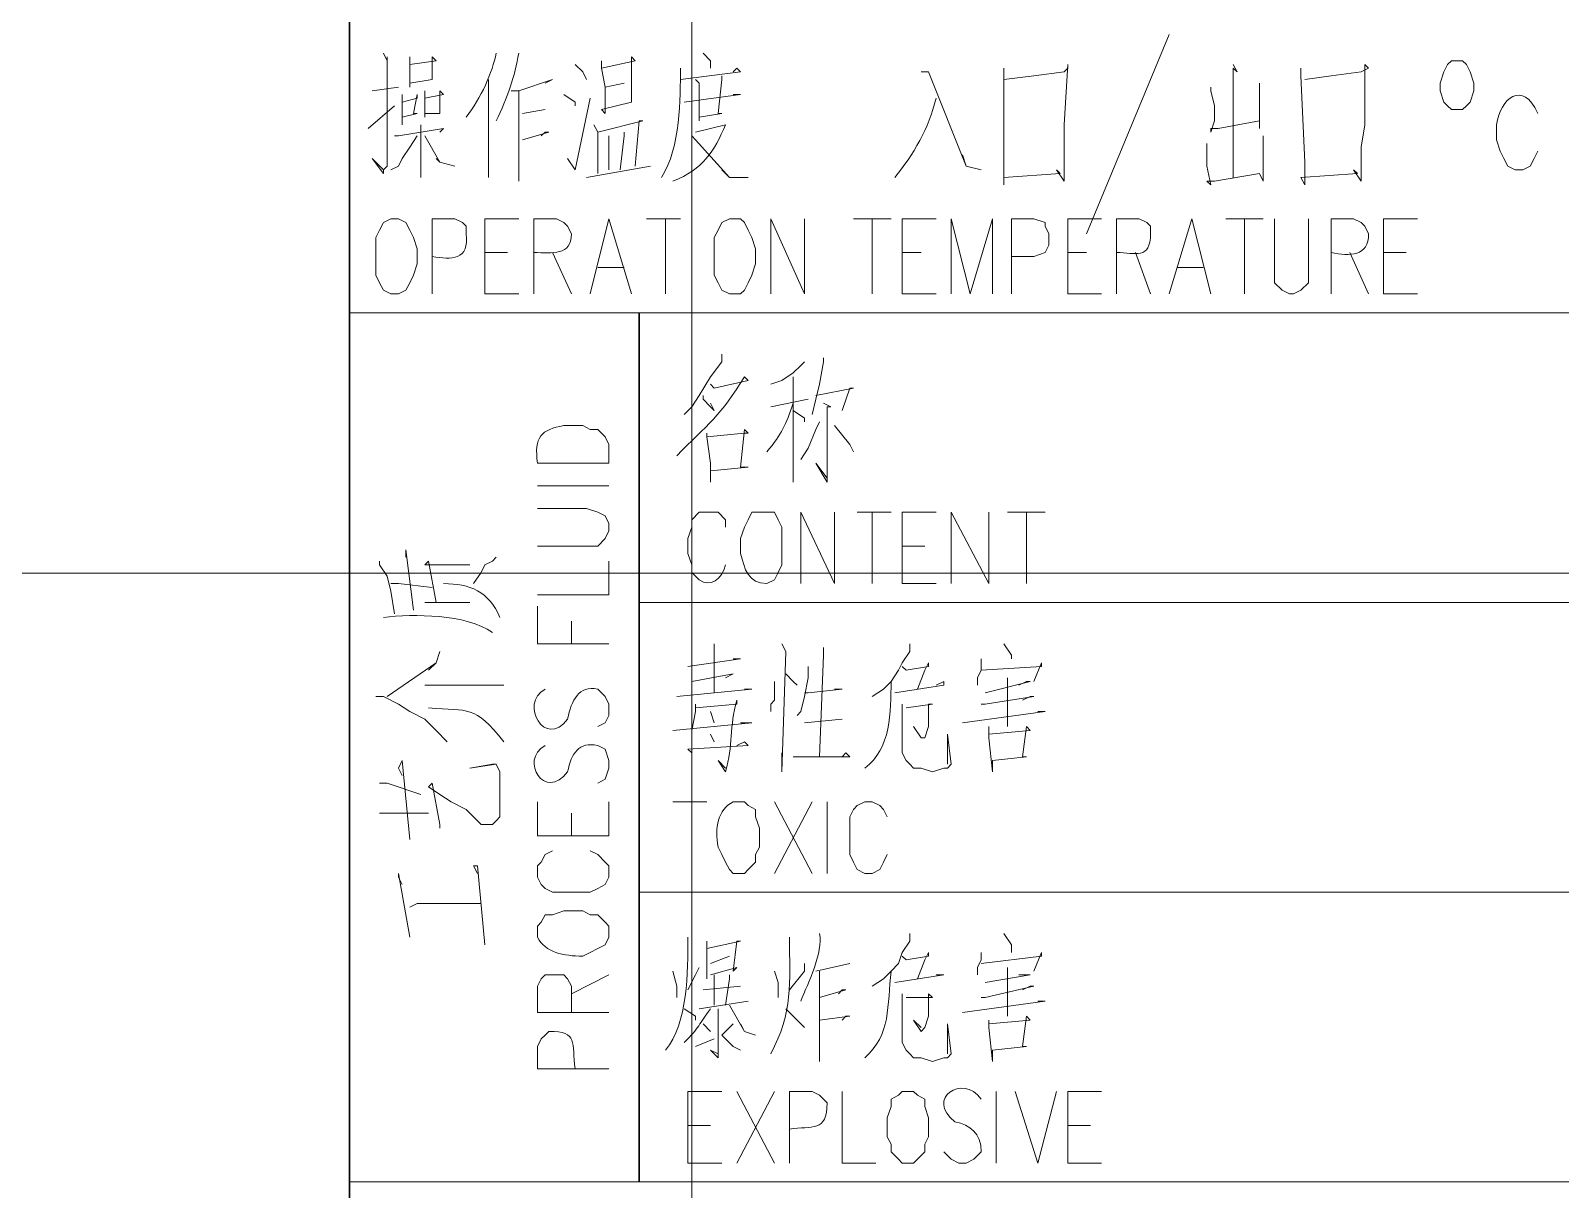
# Model space of a CAD drawing. Header units: millimetres. Extents: x 0 to 825, y 0 to 1167.
# Drawn here: x 545.6 to 618.8, y 1020.7 to 1076.2 of the extents above; entities that cross this region are included whole.
import ezdxf

# ---------------------------------------------------------------- set-up
doc = ezdxf.new("R2010")
doc.units = ezdxf.units.MM
doc.layers.add('1', color=7, linetype='Continuous')

msp = doc.modelspace()

# ---------------------------------------------------------------- linework, layer by layer
at = {"layer": '1', "color": 30, "lineweight": 9}
for points in [[(577.221732, 0.141732), (577.221732, 1166.901732)], [(824.541732, 1050.225732), (0.141732, 1050.225732)]]:
    msp.add_lwpolyline(points, dxfattribs=at)
at = {"layer": '1', "color": 0, "lineweight": 25}
for points in [[(560.841732, 667.581732), (560.841732, 1152.861732), (560.841732, 681.441732)], [(574.701732, 1021.101732), (574.701732, 1062.681732), (574.701732, 1021.101732)]]:
    msp.add_lwpolyline(points, dxfattribs=at)
at = {"layer": '1', "color": 0, "lineweight": 9}
for points in [[(600.081732, 1076.001732), (596.121732, 1066.461732)], [(562.461732, 1075.101732), (562.641732, 1074.741732), (562.641732, 1074.921732), (562.641732, 1069.701732), (562.461732, 1069.521732), (562.461732, 1069.341732), (561.921732, 1070.061732), (562.461732, 1069.521732)], [(577.761732, 1075.101732), (578.121732, 1074.741732), (578.121732, 1074.381732)], [(563.721732, 1074.921732), (563.721732, 1074.561732), (563.721732, 1073.481732), (563.721732, 1073.661732), (564.801732, 1073.841732), (564.801732, 1073.841732), (564.801732, 1074.921732), (564.981732, 1074.741732), (563.721732, 1074.561732)], [(571.641732, 1074.561732), (572.001732, 1074.201732), (572.181732, 1073.841732)], [(572.901732, 1074.741732), (572.901732, 1074.381732), (573.081732, 1073.481732), (573.081732, 1072.221732), (572.901732, 1072.401732), (574.341732, 1072.761732), (574.341732, 1072.761732), (574.341732, 1074.921732), (574.521732, 1074.741732), (572.901732, 1074.381732)], [(576.681732, 1073.841732), (579.561732, 1074.201732), (579.381732, 1074.381732), (579.201732, 1074.201732)], [(592.161732, 1074.381732), (592.161732, 1074.021732), (592.161732, 1068.801732), (592.161732, 1069.161732), (594.861732, 1069.341732), (594.681732, 1069.521732), (595.041732, 1068.981732), (595.041732, 1069.701732), (595.041732, 1070.601732), (595.041732, 1071.681732), (595.221732, 1074.561732), (595.221732, 1074.381732), (595.041732, 1074.201732), (593.601732, 1074.021732), (593.601732, 1074.021732), (592.161732, 1073.841732)], [(603.141732, 1074.561732), (603.321732, 1074.201732), (603.141732, 1074.381732), (603.141732, 1069.161732)], [(606.381732, 1074.381732), (606.381732, 1074.021732), (606.561732, 1069.881732), (606.561732, 1068.801732), (606.381732, 1069.161732), (609.081732, 1069.341732), (608.901732, 1069.521732), (609.261732, 1068.981732), (609.261732, 1069.701732), (609.261732, 1070.601732), (609.441732, 1071.681732), (609.441732, 1074.561732), (609.621732, 1074.381732), (609.261732, 1074.201732), (607.821732, 1074.021732), (607.821732, 1074.021732), (606.561732, 1073.841732)], [(613.581732, 1074.741732), (613.401732, 1074.561732), (613.221732, 1074.201732), (613.041732, 1073.661732), (613.041732, 1073.301732), (613.221732, 1072.761732), (613.401732, 1072.581732), (613.581732, 1072.401732), (614.121732, 1072.401732), (614.301732, 1072.581732), (614.481732, 1072.761732), (614.661732, 1073.301732), (614.661732, 1073.661732), (614.481732, 1074.201732), (614.301732, 1074.561732), (614.121732, 1074.741732), (613.581732, 1074.741732), (613.401732, 1074.561732), (613.221732, 1074.201732), (613.041732, 1073.661732), (613.041732, 1073.301732), (613.221732, 1072.761732), (613.401732, 1072.581732), (613.581732, 1072.401732), (614.121732, 1072.401732), (614.301732, 1072.581732), (614.481732, 1072.761732), (614.661732, 1073.301732), (614.661732, 1073.661732), (614.481732, 1074.201732), (614.301732, 1074.561732), (614.121732, 1074.741732), (613.581732, 1074.741732)], [(567.501732, 1073.841732), (567.501732, 1069.161732), (567.501732, 1069.521732), (567.501732, 1070.061732)], [(568.581732, 1073.301732), (568.941732, 1073.301732), (570.561732, 1073.841732), (570.561732, 1073.841732), (570.201732, 1073.661732)], [(573.081732, 1073.481732), (573.981732, 1073.661732)], [(577.401732, 1073.841732), (577.581732, 1073.661732), (577.581732, 1071.861732), (577.581732, 1072.041732), (578.661732, 1072.221732), (578.481732, 1072.221732), (578.661732, 1073.841732), (578.661732, 1074.021732)], [(588.201732, 1074.201732), (588.561732, 1074.201732), (590.361732, 1069.701732), (591.081732, 1069.521732), (590.361732, 1069.701732), (590.181732, 1070.241732)], [(602.061732, 1073.481732), (602.061732, 1073.301732), (602.241732, 1072.581732), (602.241732, 1071.861732), (602.061732, 1071.321732), (602.061732, 1071.501732), (602.421732, 1071.501732), (604.401732, 1071.861732), (604.401732, 1071.501732), (604.401732, 1073.301732), (604.401732, 1073.661732)], [(561.921732, 1073.301732), (563.181732, 1073.481732)], [(563.361732, 1073.121732), (563.361732, 1071.681732), (563.361732, 1072.041732), (564.081732, 1072.221732), (563.901732, 1072.221732), (564.081732, 1073.121732), (564.081732, 1072.941732), (563.361732, 1072.761732)], [(564.441732, 1073.301732), (564.441732, 1072.041732), (564.441732, 1072.221732), (565.161732, 1072.221732), (565.161732, 1072.221732), (565.161732, 1073.301732), (565.341732, 1073.121732), (564.441732, 1072.941732)], [(568.941732, 1073.301732), (568.941732, 1070.601732), (568.941732, 1069.521732), (568.941732, 1068.981732), (568.941732, 1069.881732)], [(571.101732, 1073.121732), (571.641732, 1072.761732), (571.641732, 1072.581732)], [(571.281732, 1070.061732), (571.641732, 1069.521732), (572.361732, 1072.941732)], [(576.861732, 1072.761732), (579.561732, 1073.121732), (579.381732, 1073.121732), (579.201732, 1073.121732)], [(561.741732, 1071.501732), (563.001732, 1072.581732)], [(569.121732, 1072.221732), (570.201732, 1072.401732)], [(563.001732, 1071.141732), (563.181732, 1071.141732), (565.341732, 1071.501732), (565.341732, 1071.501732), (565.161732, 1071.321732)], [(564.261732, 1071.681732), (564.261732, 1071.681732), (564.261732, 1069.161732), (564.261732, 1069.701732)], [(569.121732, 1070.961732), (570.381732, 1071.321732), (570.201732, 1071.321732), (570.021732, 1071.141732)], [(574.521732, 1069.701732), (574.701732, 1071.861732), (574.881732, 1071.861732), (572.721732, 1071.321732), (572.541732, 1071.681732), (572.721732, 1071.321732), (572.721732, 1069.341732)], [(573.981732, 1071.321732), (573.981732, 1071.141732), (573.801732, 1069.521732)], [(564.081732, 1071.141732), (563.721732, 1070.601732), (563.361732, 1070.061732), (563.181732, 1069.701732), (562.821732, 1069.521732)], [(564.441732, 1071.141732), (565.161732, 1069.881732), (565.881732, 1069.701732), (565.161732, 1069.881732), (564.981732, 1070.061732)], [(573.261732, 1069.521732), (573.261732, 1071.141732), (573.261732, 1071.141732)], [(577.221732, 1071.141732), (577.401732, 1070.961732), (579.021732, 1069.161732), (579.921732, 1069.161732), (579.741732, 1069.161732), (579.021732, 1069.161732), (578.661732, 1069.521732)], [(601.881732, 1070.781732), (601.881732, 1070.421732), (601.881732, 1069.701732), (602.061732, 1068.801732), (601.881732, 1068.981732), (602.241732, 1068.981732), (604.401732, 1069.341732), (604.581732, 1068.981732), (604.581732, 1070.061732), (604.581732, 1070.781732), (604.581732, 1071.141732)], [(572.181732, 1069.161732), (575.241732, 1069.701732)], [(562.821732, 1067.181732), (562.461732, 1067.001732), (562.281732, 1066.641732), (562.101732, 1066.281732), (562.101732, 1065.741732), (562.101732, 1065.021732), (562.101732, 1064.481732), (562.281732, 1064.121732), (562.461732, 1063.761732), (562.821732, 1063.581732), (563.181732, 1063.581732), (563.541732, 1063.761732), (563.721732, 1064.121732), (563.901732, 1064.481732), (564.081732, 1065.021732), (564.081732, 1065.741732), (563.901732, 1066.281732), (563.721732, 1066.641732), (563.541732, 1067.001732), (563.181732, 1067.181732), (562.821732, 1067.181732)], [(567.321732, 1063.581732), (567.321732, 1067.181732), (568.941732, 1067.181732)], [(572.361732, 1063.581732), (573.261732, 1067.181732), (574.341732, 1063.581732)], [(575.061732, 1067.181732), (576.681732, 1067.181732)], [(575.961732, 1067.181732), (575.961732, 1063.581732)], [(577.221732, 1063.581732), (577.221732, 1067.181732)], [(579.021732, 1067.181732), (578.661732, 1067.001732), (578.481732, 1066.641732), (578.301732, 1066.281732), (578.301732, 1065.741732), (578.301732, 1065.021732), (578.301732, 1064.481732), (578.481732, 1064.121732), (578.661732, 1063.761732), (579.021732, 1063.581732), (579.561732, 1063.581732), (579.741732, 1063.761732), (579.921732, 1064.121732), (580.101732, 1064.481732), (580.281732, 1065.021732), (580.281732, 1065.741732), (580.101732, 1066.281732), (579.921732, 1066.641732), (579.741732, 1067.001732), (579.561732, 1067.181732), (579.021732, 1067.181732)], [(581.001732, 1063.581732), (581.001732, 1067.181732), (582.621732, 1063.581732), (582.621732, 1067.181732)], [(584.961732, 1067.181732), (586.761732, 1067.181732)], [(585.861732, 1067.181732), (585.861732, 1063.581732)], [(587.301732, 1063.581732), (587.301732, 1067.181732), (588.921732, 1067.181732)], [(589.641732, 1063.581732), (589.641732, 1067.181732), (590.541732, 1063.581732), (591.621732, 1067.181732), (591.621732, 1063.581732)], [(592.521732, 1063.581732), (592.521732, 1067.181732), (593.601732, 1067.181732), (594.141732, 1067.001732), (594.141732, 1066.821732), (594.321732, 1066.461732), (594.321732, 1065.921732), (594.141732, 1065.561732), (594.141732, 1065.561732), (593.601732, 1065.381732), (592.521732, 1065.381732)], [(595.221732, 1063.581732), (595.221732, 1067.181732), (596.841732, 1067.181732)], [(600.081732, 1063.581732), (601.161732, 1067.181732), (602.061732, 1063.581732)], [(602.781732, 1067.181732), (604.581732, 1067.181732)], [(603.681732, 1067.181732), (603.681732, 1063.581732)], [(605.121732, 1067.181732), (605.121732, 1064.661732), (605.121732, 1064.121732), (605.481732, 1063.761732), (605.841732, 1063.581732), (606.021732, 1063.581732), (606.381732, 1063.761732), (606.741732, 1064.121732), (606.741732, 1064.661732), (606.741732, 1067.181732)], [(610.341732, 1063.581732), (610.341732, 1067.181732), (611.961732, 1067.181732)], [(567.321732, 1065.561732), (568.401732, 1065.561732)], [(570.561732, 1065.561732), (571.461732, 1063.581732)], [(587.301732, 1065.561732), (588.201732, 1065.561732)], [(595.221732, 1065.561732), (596.121732, 1065.561732)], [(598.461732, 1065.561732), (599.181732, 1063.581732)], [(608.721732, 1065.561732), (609.621732, 1063.581732)], [(610.341732, 1065.561732), (611.421732, 1065.561732)], [(572.721732, 1064.841732), (573.981732, 1064.841732)], [(600.441732, 1064.841732), (601.701732, 1064.841732)], [(567.321732, 1063.581732), (568.941732, 1063.581732)], [(587.301732, 1063.581732), (588.921732, 1063.581732)], [(595.221732, 1063.581732), (596.841732, 1063.581732)], [(610.341732, 1063.581732), (611.961732, 1063.581732)], [(810.501732, 1062.681732), (560.841732, 1062.681732)], [(810.501732, 1062.681732), (560.841732, 1062.681732)], [(578.661732, 1060.701732), (578.661732, 1060.341732), (578.121732, 1059.621732), (577.581732, 1058.721732), (577.221732, 1058.181732), (576.861732, 1057.821732)], [(582.621732, 1060.341732), (582.441732, 1060.161732), (582.081732, 1059.801732), (581.541732, 1059.441732), (581.001732, 1059.261732)], [(583.521732, 1060.521732), (583.521732, 1060.341732), (583.341732, 1059.261732), (583.161732, 1058.541732), (582.981732, 1057.821732)], [(582.081732, 1059.621732), (582.081732, 1055.661732), (582.081732, 1054.581732), (582.081732, 1054.761732), (582.081732, 1055.301732)], [(583.161732, 1058.721732), (584.961732, 1059.081732), (584.781732, 1059.081732), (584.421732, 1058.001732)], [(577.761732, 1058.721732), (577.761732, 1058.541732), (578.121732, 1058.181732), (578.301732, 1058.001732), (578.121732, 1058.361732)], [(581.001732, 1058.181732), (582.801732, 1058.541732)], [(583.521732, 1058.361732), (583.881732, 1058.181732), (583.701732, 1058.181732), (583.701732, 1055.661732), (583.701732, 1054.941732), (583.701732, 1054.581732), (583.161732, 1055.481732), (583.701732, 1054.761732)], [(582.081732, 1058.001732), (582.621732, 1057.641732), (582.621732, 1057.461732)], [(583.341732, 1057.461732), (583.161732, 1057.101732), (582.801732, 1056.201732), (582.441732, 1055.661732)], [(577.941732, 1056.921732), (577.941732, 1056.741732), (578.121732, 1055.481732), (578.121732, 1054.581732), (578.121732, 1055.121732), (579.921732, 1055.301732), (579.561732, 1055.301732), (579.741732, 1057.101732), (579.921732, 1056.921732), (579.741732, 1056.921732), (577.941732, 1056.741732)], [(584.061732, 1057.281732), (584.781732, 1056.381732), (584.961732, 1056.021732)], [(573.261732, 1054.401732), (569.841732, 1054.401732)], [(569.841732, 1051.521732), (572.181732, 1051.521732), (572.721732, 1051.521732), (573.081732, 1051.881732), (573.261732, 1052.241732), (573.261732, 1052.601732), (573.081732, 1052.961732), (572.721732, 1053.141732), (572.181732, 1053.321732), (569.841732, 1053.321732)], [(582.441732, 1049.721732), (582.441732, 1053.141732), (584.061732, 1049.721732), (584.061732, 1053.141732)], [(585.141732, 1053.141732), (586.761732, 1053.141732)], [(585.861732, 1053.141732), (585.861732, 1049.721732)], [(587.301732, 1049.721732), (587.301732, 1053.141732), (588.921732, 1053.141732)], [(589.641732, 1049.721732), (589.641732, 1053.141732), (591.441732, 1049.721732), (591.441732, 1053.141732)], [(592.341732, 1053.141732), (594.141732, 1053.141732)], [(593.241732, 1053.141732), (593.241732, 1049.721732)], [(562.281732, 1050.801732), (562.281732, 1050.621732), (562.641732, 1050.081732), (562.821732, 1049.361732), (563.001732, 1048.281732)], [(563.901732, 1048.461732), (563.541732, 1051.341732), (563.541732, 1051.161732), (563.541732, 1050.981732)], [(564.981732, 1048.821732), (564.621732, 1050.801732), (564.441732, 1050.621732), (565.881732, 1050.621732), (566.421732, 1050.621732), (566.601732, 1050.621732), (566.421732, 1050.621732), (566.061732, 1050.621732)], [(566.781732, 1049.721732), (567.141732, 1050.261732), (567.321732, 1050.621732), (567.681732, 1050.801732), (567.861732, 1050.981732)], [(569.841732, 1049.181732), (573.261732, 1049.181732), (573.261732, 1050.801732)], [(587.301732, 1051.521732), (588.381732, 1051.521732)], [(562.821732, 1049.721732), (563.181732, 1049.721732), (564.801732, 1049.541732)], [(587.301732, 1049.721732), (588.921732, 1049.721732)], [(564.441732, 1048.821732), (564.981732, 1048.821732), (566.601732, 1048.821732), (566.421732, 1048.821732), (566.061732, 1048.821732)], [(573.261732, 1046.841732), (569.841732, 1046.841732), (569.841732, 1048.641732)], [(810.501732, 1048.821732), (574.701732, 1048.821732)], [(810.501732, 1048.821732), (574.701732, 1048.821732)], [(571.461732, 1046.841732), (571.461732, 1047.921732)], [(562.641732, 1044.321732), (564.981732, 1045.941732), (565.161732, 1046.481732), (564.981732, 1045.941732), (564.621732, 1045.581732)], [(578.301732, 1046.841732), (578.301732, 1046.661732), (578.301732, 1046.661732), (578.301732, 1044.501732)], [(581.541732, 1046.841732), (581.721732, 1046.481732), (581.541732, 1040.721732), (581.541732, 1041.261732), (581.541732, 1041.621732)], [(583.521732, 1046.661732), (583.521732, 1046.301732), (583.341732, 1041.441732)], [(587.661732, 1046.841732), (587.661732, 1046.481732), (587.301732, 1045.941732), (587.121732, 1045.581732), (586.761732, 1045.041732), (586.401732, 1044.681732), (585.861732, 1044.321732)], [(592.161732, 1046.841732), (592.521732, 1046.301732), (592.521732, 1046.121732), (592.521732, 1046.121732)], [(577.041732, 1045.761732), (579.561732, 1046.121732), (579.381732, 1046.121732), (579.201732, 1046.121732)], [(582.801732, 1045.761732), (582.801732, 1045.221732), (582.621732, 1044.321732), (582.441732, 1043.601732), (582.261732, 1043.421732)], [(587.301732, 1045.761732), (587.481732, 1045.581732), (588.561732, 1045.761732), (588.561732, 1045.941732), (588.381732, 1045.581732), (588.021732, 1044.681732)], [(591.081732, 1046.121732), (591.081732, 1045.581732), (590.901732, 1045.221732), (590.901732, 1044.861732)], [(591.081732, 1045.581732), (593.961732, 1045.761732), (593.961732, 1045.941732), (593.601732, 1045.041732)], [(577.221732, 1045.041732), (579.201732, 1045.401732), (579.201732, 1045.401732), (579.201732, 1045.401732), (578.841732, 1045.221732)], [(581.181732, 1045.041732), (581.181732, 1044.141732), (581.001732, 1043.961732), (581.001732, 1043.601732)], [(581.721732, 1045.401732), (582.081732, 1045.041732), (582.261732, 1044.861732)], [(586.941732, 1044.501732), (589.281732, 1044.861732), (589.281732, 1045.041732), (588.921732, 1044.861732)], [(591.261732, 1044.501732), (593.421732, 1045.041732), (593.241732, 1045.041732), (592.881732, 1044.861732)], [(592.341732, 1045.221732), (592.341732, 1042.881732)], [(562.101732, 1044.321732), (562.461732, 1044.321732), (563.181732, 1043.961732), (563.721732, 1043.601732), (564.441732, 1043.241732), (564.981732, 1042.701732), (565.521732, 1042.161732)], [(564.441732, 1044.861732), (564.801732, 1044.861732), (568.221732, 1044.861732), (567.861732, 1044.861732), (567.321732, 1044.861732)], [(576.501732, 1044.321732), (580.101732, 1044.681732), (579.921732, 1044.681732), (579.741732, 1044.681732)], [(582.621732, 1044.501732), (582.801732, 1044.501732), (584.421732, 1044.681732), (584.241732, 1044.681732), (584.061732, 1044.681732)], [(591.081732, 1043.961732), (591.261732, 1043.961732), (593.601732, 1044.321732), (593.421732, 1044.321732), (593.061732, 1044.141732)], [(577.401732, 1043.961732), (577.401732, 1043.601732), (577.221732, 1042.701732), (577.221732, 1041.621732), (577.041732, 1041.801732), (579.921732, 1041.981732), (579.741732, 1042.161732), (579.381732, 1041.981732)], [(578.121732, 1043.601732), (578.301732, 1043.061732)], [(587.301732, 1043.961732), (587.301732, 1043.601732), (587.301732, 1041.981732), (587.301732, 1041.621732), (587.481732, 1041.261732), (587.661732, 1041.081732), (587.841732, 1040.901732), (588.021732, 1040.901732), (588.201732, 1040.901732), (588.741732, 1040.721732), (589.281732, 1040.901732), (589.461732, 1040.901732), (589.641732, 1041.081732), (589.461732, 1042.521732), (589.461732, 1041.081732)], [(587.481732, 1043.781732), (588.741732, 1043.961732), (588.561732, 1043.961732), (588.561732, 1043.421732), (588.561732, 1042.881732), (588.381732, 1042.341732), (588.201732, 1042.341732), (587.841732, 1042.881732), (588.201732, 1042.341732)], [(590.181732, 1043.061732), (594.141732, 1043.601732), (594.141732, 1043.601732), (593.781732, 1043.601732)], [(576.321732, 1042.701732), (580.101732, 1043.061732), (579.921732, 1043.061732), (579.561732, 1043.061732)], [(582.621732, 1043.061732), (584.421732, 1043.241732)], [(591.441732, 1042.881732), (591.441732, 1042.341732), (591.621732, 1040.721732), (591.621732, 1041.261732), (593.241732, 1041.441732), (593.061732, 1041.441732), (593.241732, 1042.881732), (593.421732, 1042.701732), (591.441732, 1042.521732)], [(578.121732, 1042.521732), (578.301732, 1042.161732)], [(582.081732, 1041.441732), (584.781732, 1041.441732), (584.601732, 1041.621732), (584.421732, 1041.441732)], [(563.721732, 1037.481732), (563.361732, 1041.261732), (563.181732, 1040.901732), (563.361732, 1040.541732)], [(565.161732, 1038.021732), (565.161732, 1038.021732), (565.161732, 1038.201732), (564.801732, 1040.181732), (564.621732, 1040.001732), (565.161732, 1039.641732), (565.701732, 1039.281732), (566.421732, 1038.921732), (566.961732, 1038.381732), (567.141732, 1038.201732), (567.681732, 1038.201732), (567.861732, 1038.381732), (568.041732, 1038.561732), (568.041732, 1038.741732), (568.041732, 1039.101732), (568.041732, 1039.641732), (568.041732, 1040.001732), (568.041732, 1040.361732), (568.041732, 1040.721732), (567.861732, 1041.081732), (567.681732, 1041.081732), (566.601732, 1040.901732), (567.861732, 1041.081732)], [(562.281732, 1040.181732), (562.641732, 1040.181732), (564.261732, 1039.641732)], [(573.261732, 1037.661732), (569.841732, 1037.661732), (569.841732, 1039.281732)], [(573.261732, 1037.661732), (573.261732, 1039.281732)], [(576.321732, 1039.281732), (577.941732, 1039.281732)], [(577.221732, 1039.281732), (577.221732, 1035.861732)], [(581.181732, 1035.861732), (582.981732, 1039.281732)], [(581.181732, 1039.281732), (582.981732, 1035.861732)], [(583.701732, 1035.861732), (583.701732, 1039.281732)], [(586.581732, 1038.561732), (586.401732, 1038.921732), (586.221732, 1039.101732), (585.861732, 1039.281732), (585.501732, 1039.281732), (585.141732, 1039.101732), (584.961732, 1038.921732), (584.781732, 1038.561732), (584.781732, 1038.021732), (584.781732, 1037.121732), (584.781732, 1036.761732), (584.961732, 1036.401732), (585.141732, 1036.041732), (585.501732, 1035.861732), (585.861732, 1035.861732), (586.221732, 1036.041732), (586.401732, 1036.401732), (586.581732, 1036.761732)], [(562.281732, 1038.741732), (562.641732, 1038.741732), (564.621732, 1038.741732)], [(571.461732, 1037.661732), (571.461732, 1038.741732)], [(570.561732, 1036.941732), (570.201732, 1036.761732), (570.021732, 1036.401732), (569.841732, 1036.221732), (569.841732, 1035.681732), (570.021732, 1035.321732), (570.201732, 1035.141732), (570.561732, 1034.961732), (571.101732, 1034.961732), (572.001732, 1034.961732), (572.361732, 1034.961732), (572.721732, 1035.141732), (573.081732, 1035.321732), (573.261732, 1035.681732), (573.261732, 1036.221732), (573.081732, 1036.401732), (572.721732, 1036.761732), (572.361732, 1036.941732)], [(567.321732, 1032.441732), (566.961732, 1036.221732), (566.781732, 1036.221732), (566.961732, 1035.861732)], [(563.721732, 1032.801732), (563.181732, 1035.861732), (563.181732, 1035.681732), (563.361732, 1035.321732)], [(810.501732, 1034.961732), (574.701732, 1034.961732)], [(810.501732, 1034.961732), (574.701732, 1034.961732)], [(563.721732, 1034.241732), (564.081732, 1034.421732), (567.141732, 1034.421732)], [(577.941732, 1032.621732), (577.941732, 1032.261732), (577.941732, 1030.821732)], [(577.941732, 1032.261732), (579.561732, 1032.621732), (579.381732, 1032.621732), (579.201732, 1031.181732), (579.381732, 1031.361732), (578.121732, 1031.001732)], [(587.661732, 1032.981732), (587.661732, 1032.621732), (587.301732, 1032.081732), (587.121732, 1031.541732), (586.761732, 1031.181732), (586.401732, 1030.821732), (585.861732, 1030.461732)], [(592.161732, 1032.981732), (592.521732, 1032.441732), (592.521732, 1032.261732), (592.521732, 1032.081732)], [(578.121732, 1031.541732), (579.021732, 1031.901732)], [(587.301732, 1031.901732), (587.481732, 1031.721732), (588.561732, 1031.901732), (588.561732, 1032.081732), (588.381732, 1031.721732), (588.021732, 1030.821732)], [(591.081732, 1032.081732), (591.081732, 1031.721732), (590.901732, 1031.361732), (590.901732, 1031.001732)], [(591.081732, 1031.541732), (593.961732, 1031.901732), (593.961732, 1032.081732), (593.601732, 1031.181732)], [(576.321732, 1031.181732), (576.501732, 1030.461732), (576.501732, 1030.281732), (576.501732, 1029.921732)], [(577.581732, 1031.361732), (577.401732, 1031.001732), (577.041732, 1030.281732)], [(581.181732, 1031.181732), (581.361732, 1030.641732), (581.361732, 1030.281732), (581.361732, 1029.921732)], [(582.621732, 1031.541732), (582.621732, 1031.181732), (581.901732, 1030.281732)], [(583.161732, 1031.181732), (584.781732, 1031.541732)], [(583.341732, 1031.181732), (583.341732, 1026.861732), (583.341732, 1027.221732), (583.341732, 1027.941732)], [(592.341732, 1031.361732), (592.341732, 1029.021732)], [(573.261732, 1029.201732), (569.841732, 1029.201732), (569.841732, 1030.461732), (570.021732, 1030.821732), (570.201732, 1031.001732), (570.381732, 1031.001732), (570.741732, 1031.001732), (571.101732, 1031.001732), (571.281732, 1030.821732), (571.461732, 1030.461732), (571.461732, 1029.201732)], [(571.461732, 1030.101732), (573.261732, 1031.001732)], [(579.561732, 1030.461732), (577.761732, 1030.281732)], [(578.301732, 1031.001732), (578.301732, 1030.821732), (578.301732, 1029.561732)], [(579.021732, 1031.001732), (579.021732, 1030.821732), (578.841732, 1029.561732)], [(586.941732, 1030.641732), (589.281732, 1031.001732), (589.281732, 1031.001732), (588.921732, 1031.001732)], [(591.081732, 1029.921732), (591.261732, 1029.921732), (593.601732, 1030.461732), (593.421732, 1030.461732), (593.061732, 1030.281732)], [(591.261732, 1030.641732), (593.421732, 1031.001732), (593.241732, 1031.001732), (592.881732, 1031.001732)], [(577.581732, 1029.381732), (579.921732, 1029.741732)], [(579.021732, 1029.561732), (579.741732, 1028.301732), (580.281732, 1028.121732), (579.741732, 1028.301732), (579.561732, 1028.661732)], [(583.341732, 1029.921732), (584.601732, 1030.281732), (584.421732, 1030.281732), (584.241732, 1030.101732)], [(587.301732, 1030.101732), (587.301732, 1029.741732), (587.301732, 1028.121732), (587.301732, 1027.761732), (587.481732, 1027.401732), (587.661732, 1027.221732), (587.841732, 1027.041732), (588.201732, 1027.041732), (588.741732, 1026.861732), (589.281732, 1027.041732), (589.461732, 1027.041732), (589.641732, 1027.221732), (589.461732, 1028.661732), (589.461732, 1027.221732)], [(587.481732, 1029.921732), (588.741732, 1029.921732), (588.561732, 1030.101732), (588.561732, 1029.561732), (588.561732, 1029.021732), (588.381732, 1028.481732), (588.201732, 1028.301732), (587.841732, 1028.841732), (588.201732, 1028.481732)], [(590.181732, 1029.201732), (594.141732, 1029.741732), (594.141732, 1029.741732), (593.781732, 1029.741732)], [(576.861732, 1029.381732), (577.401732, 1029.021732), (577.401732, 1028.841732)], [(578.481732, 1029.381732), (578.481732, 1027.041732), (578.121732, 1027.401732), (578.481732, 1027.221732)], [(581.721732, 1029.381732), (582.261732, 1028.841732), (582.441732, 1028.661732), (582.621732, 1028.481732)], [(583.341732, 1028.841732), (584.781732, 1029.021732), (584.601732, 1029.021732), (584.421732, 1028.841732)], [(591.441732, 1028.841732), (591.441732, 1028.481732), (591.621732, 1026.861732), (591.621732, 1027.401732), (593.241732, 1027.581732), (593.061732, 1027.581732), (593.241732, 1029.021732), (593.421732, 1028.841732), (591.441732, 1028.661732)], [(577.761732, 1028.661732), (578.121732, 1028.301732)], [(579.201732, 1028.661732), (578.661732, 1028.121732), (579.201732, 1027.581732), (579.561732, 1027.401732)], [(577.401732, 1027.581732), (578.301732, 1027.941732)], [(577.041732, 1022.001732), (577.041732, 1025.421732), (578.661732, 1025.421732)], [(579.381732, 1022.001732), (581.181732, 1025.421732)], [(579.381732, 1025.421732), (581.181732, 1022.001732)], [(584.421732, 1025.421732), (584.421732, 1022.001732), (586.041732, 1022.001732)], [(587.301732, 1025.421732), (587.121732, 1025.241732), (586.761732, 1025.061732), (586.761732, 1024.701732), (586.581732, 1024.161732), (586.581732, 1023.261732), (586.761732, 1022.901732), (586.761732, 1022.541732), (587.121732, 1022.181732), (587.301732, 1022.001732), (587.841732, 1022.001732), (588.021732, 1022.181732), (588.381732, 1022.541732), (588.381732, 1022.901732), (588.561732, 1023.261732), (588.561732, 1024.161732), (588.381732, 1024.701732), (588.381732, 1025.061732), (588.021732, 1025.241732), (587.841732, 1025.421732), (587.301732, 1025.421732)], [(591.801732, 1022.001732), (591.801732, 1025.421732)], [(592.701732, 1025.421732), (593.781732, 1022.001732), (594.681732, 1025.421732)], [(595.221732, 1022.001732), (595.221732, 1025.421732), (596.841732, 1025.421732)], [(577.041732, 1023.801732), (578.121732, 1023.801732)], [(595.221732, 1023.801732), (596.301732, 1023.801732)], [(577.041732, 1022.001732), (578.661732, 1022.001732)], [(595.221732, 1022.001732), (596.841732, 1022.001732)], [(810.501732, 1021.101732), (560.841732, 1021.101732)], [(810.501732, 1021.101732), (560.841732, 1021.101732)]]:
    msp.add_lwpolyline(points, dxfattribs=at)
for points in [[(567.861732, 1075.101732), (567.681732, 1074.201732), (567.141732, 1072.941732), (566.421732, 1072.041732)], [(568.941732, 1075.101732), (568.761732, 1074.021732), (568.401732, 1072.941732), (567.861732, 1071.861732)], [(576.681732, 1074.381732), (576.681732, 1072.941732), (576.681732, 1070.601732), (575.781732, 1069.161732)], [(588.921732, 1072.941732), (588.561732, 1071.501732), (587.841732, 1070.241732), (586.941732, 1069.161732)], [(582.081732, 1058.361732), (581.721732, 1057.281732), (581.541732, 1056.921732), (580.821732, 1056.021732)], [(565.341732, 1049.721732), (566.601732, 1049.721732), (567.501732, 1049.361732), (568.041732, 1048.101732)], [(562.461732, 1048.101732), (563.901732, 1048.281732), (566.421732, 1048.281732), (567.681732, 1047.381732)], [(586.761732, 1045.041732), (586.761732, 1043.601732), (586.761732, 1041.801732), (585.501732, 1040.901732)], [(564.621732, 1043.781732), (566.601732, 1043.601732), (566.781732, 1043.961732), (568.221732, 1042.161732)], [(577.041732, 1032.801732), (577.041732, 1031.181732), (577.041732, 1028.661732), (575.961732, 1027.401732)], [(581.901732, 1032.801732), (581.901732, 1030.641732), (582.081732, 1029.201732), (581.001732, 1027.221732)], [(583.341732, 1032.981732), (583.521732, 1032.081732), (582.801732, 1030.641732), (582.441732, 1029.741732)], [(586.761732, 1031.181732), (586.581732, 1029.561732), (586.761732, 1028.121732), (585.501732, 1027.041732)], [(578.121732, 1029.381732), (577.581732, 1028.661732), (577.581732, 1028.481732), (576.861732, 1027.761732)]]:
    msp.add_open_spline(points, degree=3, dxfattribs=at)
for points, knots in [([(617.721732, 1072.221732), (617.001732, 1073.841732), (615.921732, 1072.941732), (615.741732, 1071.681732), (615.741732, 1071.681732), (615.741732, 1070.961732), (615.741732, 1070.961732), (615.741732, 1070.961732), (615.921732, 1070.421732), (615.921732, 1070.421732), (615.921732, 1070.421732), (616.101732, 1070.061732), (616.101732, 1070.061732), (616.101732, 1070.061732), (616.281732, 1069.701732), (616.281732, 1069.701732), (616.281732, 1069.701732), (616.641732, 1069.521732), (616.641732, 1069.521732), (616.641732, 1069.521732), (617.001732, 1069.521732), (617.001732, 1069.521732), (617.001732, 1069.521732), (617.361732, 1069.701732), (617.361732, 1069.701732), (617.361732, 1069.701732), (617.541732, 1070.061732), (617.541732, 1070.061732), (617.541732, 1070.061732), (617.721732, 1070.421732), (617.721732, 1070.421732)], [0, 0, 0, 0, 1, 1, 1, 2, 2, 2, 3, 3, 3, 4, 4, 4, 5, 5, 5, 6, 6, 6, 7, 7, 7, 8, 8, 8, 9, 9, 9, 10, 10, 10, 10]), ([(617.721732, 1072.221732), (617.001732, 1073.841732), (615.921732, 1072.941732), (615.741732, 1071.681732), (615.741732, 1071.681732), (615.741732, 1070.961732), (615.741732, 1070.961732), (615.741732, 1070.961732), (615.921732, 1070.421732), (615.921732, 1070.421732), (615.921732, 1070.421732), (616.101732, 1070.061732), (616.101732, 1070.061732), (616.101732, 1070.061732), (616.281732, 1069.701732), (616.281732, 1069.701732), (616.281732, 1069.701732), (616.641732, 1069.521732), (616.641732, 1069.521732), (616.641732, 1069.521732), (617.001732, 1069.521732), (617.001732, 1069.521732), (617.001732, 1069.521732), (617.361732, 1069.701732), (617.361732, 1069.701732), (617.361732, 1069.701732), (617.541732, 1070.061732), (617.541732, 1070.061732), (617.541732, 1070.061732), (617.721732, 1070.421732), (617.721732, 1070.421732)], [0, 0, 0, 0, 1, 1, 1, 2, 2, 2, 3, 3, 3, 4, 4, 4, 5, 5, 5, 6, 6, 6, 7, 7, 7, 8, 8, 8, 9, 9, 9, 10, 10, 10, 10]), ([(577.401732, 1071.321732), (577.401732, 1071.321732), (578.841732, 1071.681732), (578.841732, 1071.681732), (578.841732, 1071.681732), (578.841732, 1071.681732), (578.841732, 1071.681732), (578.301732, 1070.421732), (577.761732, 1069.521732), (576.321732, 1068.981732)], [0, 0, 0, 0, 1, 1, 1, 2, 2, 2, 3, 3, 3, 3]), ([(564.801732, 1063.581732), (564.801732, 1063.581732), (564.801732, 1067.181732), (564.801732, 1067.181732), (564.801732, 1067.181732), (565.881732, 1067.181732), (565.881732, 1067.181732), (565.881732, 1067.181732), (566.241732, 1067.001732), (566.241732, 1067.001732), (566.241732, 1067.001732), (566.421732, 1066.821732), (566.421732, 1066.821732), (566.421732, 1066.821732), (566.421732, 1066.461732), (566.421732, 1066.461732), (566.601732, 1065.201732), (565.701732, 1065.201732), (564.801732, 1065.381732)], [0, 0, 0, 0, 1, 1, 1, 2, 2, 2, 3, 3, 3, 4, 4, 4, 5, 5, 5, 6, 6, 6, 6]), ([(569.661732, 1063.581732), (569.661732, 1063.581732), (569.661732, 1067.181732), (569.661732, 1067.181732), (569.661732, 1067.181732), (570.741732, 1067.181732), (570.741732, 1067.181732), (570.741732, 1067.181732), (571.101732, 1067.001732), (571.101732, 1067.001732), (571.101732, 1067.001732), (571.281732, 1066.821732), (571.281732, 1066.821732), (571.281732, 1066.821732), (571.461732, 1066.461732), (571.461732, 1066.461732), (571.461732, 1065.381732), (570.561732, 1065.561732), (569.661732, 1065.561732)], [0, 0, 0, 0, 1, 1, 1, 2, 2, 2, 3, 3, 3, 4, 4, 4, 5, 5, 5, 6, 6, 6, 6]), ([(597.561732, 1063.581732), (597.561732, 1063.581732), (597.561732, 1067.181732), (597.561732, 1067.181732), (597.561732, 1067.181732), (598.641732, 1067.181732), (598.641732, 1067.181732), (598.641732, 1067.181732), (599.001732, 1067.001732), (599.001732, 1067.001732), (599.001732, 1067.001732), (599.181732, 1066.821732), (599.181732, 1066.821732), (599.181732, 1066.821732), (599.181732, 1066.461732), (599.181732, 1066.461732), (599.181732, 1065.201732), (598.461732, 1065.561732), (597.561732, 1065.561732)], [0, 0, 0, 0, 1, 1, 1, 2, 2, 2, 3, 3, 3, 4, 4, 4, 5, 5, 5, 6, 6, 6, 6]), ([(607.821732, 1063.581732), (607.821732, 1063.581732), (607.821732, 1067.181732), (607.821732, 1067.181732), (607.821732, 1067.181732), (608.901732, 1067.181732), (608.901732, 1067.181732), (608.901732, 1067.181732), (609.261732, 1067.001732), (609.261732, 1067.001732), (609.261732, 1067.001732), (609.441732, 1066.821732), (609.441732, 1066.821732), (609.441732, 1066.821732), (609.621732, 1066.461732), (609.621732, 1066.461732), (609.621732, 1065.381732), (608.721732, 1065.381732), (607.821732, 1065.561732)], [0, 0, 0, 0, 1, 1, 1, 2, 2, 2, 3, 3, 3, 4, 4, 4, 5, 5, 5, 6, 6, 6, 6]), ([(578.121732, 1059.261732), (578.121732, 1059.261732), (578.301732, 1059.081732), (578.301732, 1059.081732), (578.301732, 1059.081732), (579.921732, 1059.441732), (579.921732, 1059.441732), (579.921732, 1059.441732), (579.741732, 1059.621732), (579.741732, 1059.621732), (578.661732, 1057.821732), (577.941732, 1057.281732), (576.501732, 1055.841732)], [0, 0, 0, 0, 1, 1, 1, 2, 2, 2, 3, 3, 3, 4, 4, 4, 4]), ([(573.261732, 1055.481732), (573.261732, 1055.481732), (569.841732, 1055.481732), (569.841732, 1055.481732), (569.661732, 1056.741732), (570.021732, 1057.101732), (571.101732, 1057.281732), (571.101732, 1057.281732), (572.001732, 1057.281732), (572.001732, 1057.281732), (572.001732, 1057.281732), (572.361732, 1057.101732), (572.361732, 1057.101732), (572.361732, 1057.101732), (572.721732, 1057.101732), (572.721732, 1057.101732), (572.721732, 1057.101732), (573.081732, 1056.741732), (573.081732, 1056.741732), (573.081732, 1056.741732), (573.261732, 1056.381732), (573.261732, 1056.381732), (573.261732, 1056.381732), (573.261732, 1055.481732), (573.261732, 1055.481732)], [0, 0, 0, 0, 1, 1, 1, 2, 2, 2, 3, 3, 3, 4, 4, 4, 5, 5, 5, 6, 6, 6, 7, 7, 7, 8, 8, 8, 8]), ([(578.841732, 1052.421732), (578.841732, 1052.421732), (578.841732, 1052.781732), (578.841732, 1052.781732), (578.841732, 1052.781732), (578.481732, 1053.141732), (578.481732, 1053.141732), (578.481732, 1053.141732), (578.301732, 1053.141732), (578.301732, 1053.141732), (578.301732, 1053.141732), (577.761732, 1053.141732), (577.761732, 1053.141732), (577.761732, 1053.141732), (577.581732, 1053.141732), (577.581732, 1053.141732), (577.581732, 1053.141732), (577.221732, 1052.781732), (577.221732, 1052.781732), (577.221732, 1052.781732), (577.221732, 1052.421732), (577.221732, 1052.421732), (577.221732, 1052.421732), (577.041732, 1051.881732), (577.041732, 1051.881732), (577.041732, 1051.881732), (577.041732, 1051.161732), (577.041732, 1051.161732), (577.041732, 1051.161732), (577.221732, 1050.621732), (577.221732, 1050.621732), (577.221732, 1050.621732), (577.221732, 1050.261732), (577.221732, 1050.261732), (577.221732, 1050.261732), (577.581732, 1049.901732), (577.581732, 1049.901732), (578.121732, 1049.541732), (578.661732, 1049.901732), (578.841732, 1050.621732)], [0, 0, 0, 0, 1, 1, 1, 2, 2, 2, 3, 3, 3, 4, 4, 4, 5, 5, 5, 6, 6, 6, 7, 7, 7, 8, 8, 8, 9, 9, 9, 10, 10, 10, 11, 11, 11, 12, 12, 12, 13, 13, 13, 13]), ([(580.461732, 1053.141732), (580.461732, 1053.141732), (580.101732, 1053.141732), (580.101732, 1053.141732), (580.101732, 1053.141732), (579.921732, 1052.781732), (579.921732, 1052.781732), (579.921732, 1052.781732), (579.741732, 1052.421732), (579.741732, 1052.421732), (579.741732, 1052.421732), (579.561732, 1051.881732), (579.561732, 1051.881732), (579.561732, 1051.881732), (579.561732, 1051.161732), (579.561732, 1051.161732), (579.741732, 1050.441732), (579.921732, 1049.721732), (580.821732, 1049.721732), (580.821732, 1049.721732), (581.181732, 1049.901732), (581.181732, 1049.901732), (581.181732, 1049.901732), (581.361732, 1050.261732), (581.361732, 1050.261732), (581.361732, 1050.261732), (581.541732, 1050.621732), (581.541732, 1050.621732), (581.541732, 1050.621732), (581.541732, 1051.161732), (581.541732, 1051.161732), (581.541732, 1051.161732), (581.541732, 1051.881732), (581.541732, 1051.881732), (581.541732, 1051.881732), (581.541732, 1052.421732), (581.541732, 1052.421732), (581.541732, 1052.421732), (581.361732, 1052.781732), (581.361732, 1052.781732), (581.361732, 1052.781732), (581.181732, 1053.141732), (581.181732, 1053.141732), (581.181732, 1053.141732), (580.821732, 1053.141732), (580.821732, 1053.141732), (580.821732, 1053.141732), (580.461732, 1053.141732), (580.461732, 1053.141732)], [0, 0, 0, 0, 1, 1, 1, 2, 2, 2, 3, 3, 3, 4, 4, 4, 5, 5, 5, 6, 6, 6, 7, 7, 7, 8, 8, 8, 9, 9, 9, 10, 10, 10, 11, 11, 11, 12, 12, 12, 13, 13, 13, 14, 14, 14, 15, 15, 15, 16, 16, 16, 16]), ([(570.201732, 1044.681732), (568.941732, 1043.961732), (570.201732, 1041.801732), (571.281732, 1043.241732), (571.461732, 1044.141732), (571.821732, 1044.861732), (572.721732, 1044.681732), (572.721732, 1044.681732), (573.081732, 1044.321732), (573.081732, 1044.321732), (573.081732, 1044.321732), (573.261732, 1043.961732), (573.261732, 1043.961732), (573.261732, 1043.961732), (573.261732, 1043.421732), (573.261732, 1043.421732), (573.261732, 1043.421732), (573.081732, 1043.061732), (573.081732, 1043.061732), (573.081732, 1043.061732), (572.721732, 1042.881732), (572.721732, 1042.881732)], [0, 0, 0, 0, 1, 1, 1, 2, 2, 2, 3, 3, 3, 4, 4, 4, 5, 5, 5, 6, 6, 6, 7, 7, 7, 7]), ([(577.401732, 1043.781732), (577.401732, 1043.781732), (579.381732, 1043.961732), (579.381732, 1043.961732), (579.381732, 1043.961732), (579.381732, 1044.141732), (579.381732, 1044.141732), (579.021732, 1042.881732), (579.201732, 1041.981732), (578.841732, 1040.721732), (578.841732, 1040.721732), (578.481732, 1041.261732), (578.481732, 1041.261732), (578.481732, 1041.261732), (578.841732, 1040.901732), (578.841732, 1040.901732)], [0, 0, 0, 0, 1, 1, 1, 2, 2, 2, 3, 3, 3, 4, 4, 4, 5, 5, 5, 5]), ([(570.201732, 1041.981732), (568.941732, 1041.261732), (570.201732, 1039.281732), (571.281732, 1040.721732), (571.461732, 1041.621732), (571.821732, 1042.161732), (572.721732, 1041.981732), (572.721732, 1041.981732), (573.081732, 1041.801732), (573.081732, 1041.801732), (573.081732, 1041.801732), (573.261732, 1041.261732), (573.261732, 1041.261732), (573.261732, 1041.261732), (573.261732, 1040.901732), (573.261732, 1040.901732), (573.261732, 1040.901732), (573.081732, 1040.361732), (573.081732, 1040.361732), (573.081732, 1040.361732), (572.721732, 1040.181732), (572.721732, 1040.181732)], [0, 0, 0, 0, 1, 1, 1, 2, 2, 2, 3, 3, 3, 4, 4, 4, 5, 5, 5, 6, 6, 6, 7, 7, 7, 7]), ([(579.201732, 1039.281732), (578.481732, 1038.921732), (578.301732, 1038.021732), (578.481732, 1037.121732), (578.481732, 1037.121732), (578.661732, 1036.761732), (578.661732, 1036.761732), (578.661732, 1036.761732), (578.841732, 1036.401732), (578.841732, 1036.401732), (578.841732, 1036.401732), (579.021732, 1036.041732), (579.021732, 1036.041732), (579.021732, 1036.041732), (579.201732, 1035.861732), (579.201732, 1035.861732), (579.201732, 1035.861732), (579.741732, 1035.861732), (579.741732, 1035.861732), (579.741732, 1035.861732), (579.921732, 1036.041732), (579.921732, 1036.041732), (579.921732, 1036.041732), (580.281732, 1036.401732), (580.281732, 1036.401732), (580.281732, 1036.401732), (580.281732, 1036.761732), (580.281732, 1036.761732), (580.281732, 1036.761732), (580.461732, 1037.121732), (580.461732, 1037.121732), (580.461732, 1037.121732), (580.461732, 1038.021732), (580.461732, 1038.021732), (580.461732, 1038.021732), (580.281732, 1038.561732), (580.281732, 1038.561732), (580.281732, 1038.561732), (580.281732, 1038.921732), (580.281732, 1038.921732), (580.281732, 1038.921732), (579.921732, 1039.101732), (579.921732, 1039.101732), (579.921732, 1039.101732), (579.741732, 1039.281732), (579.741732, 1039.281732), (579.741732, 1039.281732), (579.201732, 1039.281732), (579.201732, 1039.281732)], [0, 0, 0, 0, 1, 1, 1, 2, 2, 2, 3, 3, 3, 4, 4, 4, 5, 5, 5, 6, 6, 6, 7, 7, 7, 8, 8, 8, 9, 9, 9, 10, 10, 10, 11, 11, 11, 12, 12, 12, 13, 13, 13, 14, 14, 14, 15, 15, 15, 16, 16, 16, 16]), ([(569.841732, 1032.801732), (570.201732, 1032.081732), (571.101732, 1031.901732), (572.001732, 1031.901732), (572.001732, 1031.901732), (572.361732, 1032.081732), (572.361732, 1032.081732), (572.361732, 1032.081732), (572.721732, 1032.261732), (572.721732, 1032.261732), (572.721732, 1032.261732), (573.081732, 1032.441732), (573.081732, 1032.441732), (573.081732, 1032.441732), (573.261732, 1032.801732), (573.261732, 1032.801732), (573.261732, 1032.801732), (573.261732, 1033.341732), (573.261732, 1033.341732), (573.261732, 1033.341732), (573.081732, 1033.521732), (573.081732, 1033.521732), (573.081732, 1033.521732), (572.721732, 1033.881732), (572.721732, 1033.881732), (572.721732, 1033.881732), (572.361732, 1033.881732), (572.361732, 1033.881732), (572.361732, 1033.881732), (572.001732, 1034.061732), (572.001732, 1034.061732), (572.001732, 1034.061732), (571.101732, 1034.061732), (571.101732, 1034.061732), (571.101732, 1034.061732), (570.561732, 1033.881732), (570.561732, 1033.881732), (570.561732, 1033.881732), (570.201732, 1033.881732), (570.201732, 1033.881732), (570.201732, 1033.881732), (570.021732, 1033.521732), (570.021732, 1033.521732), (570.021732, 1033.521732), (569.841732, 1033.341732), (569.841732, 1033.341732), (569.841732, 1033.341732), (569.841732, 1032.801732), (569.841732, 1032.801732)], [0, 0, 0, 0, 1, 1, 1, 2, 2, 2, 3, 3, 3, 4, 4, 4, 5, 5, 5, 6, 6, 6, 7, 7, 7, 8, 8, 8, 9, 9, 9, 10, 10, 10, 11, 11, 11, 12, 12, 12, 13, 13, 13, 14, 14, 14, 15, 15, 15, 16, 16, 16, 16]), ([(573.261732, 1026.501732), (573.261732, 1026.501732), (569.841732, 1026.501732), (569.841732, 1026.501732), (569.841732, 1026.501732), (569.841732, 1027.581732), (569.841732, 1027.581732), (569.841732, 1027.581732), (570.021732, 1027.941732), (570.021732, 1027.941732), (570.021732, 1027.941732), (570.201732, 1028.121732), (570.201732, 1028.121732), (570.201732, 1028.121732), (570.381732, 1028.301732), (570.381732, 1028.301732), (571.821732, 1028.301732), (571.461732, 1027.761732), (571.641732, 1026.501732)], [0, 0, 0, 0, 1, 1, 1, 2, 2, 2, 3, 3, 3, 4, 4, 4, 5, 5, 5, 6, 6, 6, 6]), ([(591.081732, 1025.061732), (590.181732, 1026.321732), (588.381732, 1025.061732), (589.821732, 1023.981732), (590.541732, 1023.801732), (591.081732, 1023.441732), (591.081732, 1022.541732), (591.081732, 1022.541732), (590.721732, 1022.181732), (590.721732, 1022.181732), (590.721732, 1022.181732), (590.361732, 1022.001732), (590.361732, 1022.001732), (590.361732, 1022.001732), (590.001732, 1022.001732), (590.001732, 1022.001732), (590.001732, 1022.001732), (589.641732, 1022.181732), (589.641732, 1022.181732), (589.641732, 1022.181732), (589.281732, 1022.541732), (589.281732, 1022.541732)], [0, 0, 0, 0, 1, 1, 1, 2, 2, 2, 3, 3, 3, 4, 4, 4, 5, 5, 5, 6, 6, 6, 7, 7, 7, 7]), ([(581.901732, 1022.001732), (581.901732, 1022.001732), (581.901732, 1025.421732), (581.901732, 1025.421732), (581.901732, 1025.421732), (582.981732, 1025.421732), (582.981732, 1025.421732), (582.981732, 1025.421732), (583.341732, 1025.241732), (583.341732, 1025.241732), (583.341732, 1025.241732), (583.521732, 1025.061732), (583.521732, 1025.061732), (583.521732, 1025.061732), (583.701732, 1024.881732), (583.701732, 1024.881732), (583.701732, 1023.441732), (582.981732, 1023.801732), (581.901732, 1023.621732)], [0, 0, 0, 0, 1, 1, 1, 2, 2, 2, 3, 3, 3, 4, 4, 4, 5, 5, 5, 6, 6, 6, 6])]:
    msp.add_open_spline(points, degree=3, knots=knots, dxfattribs=at)

doc.saveas('drawing.dxf')
